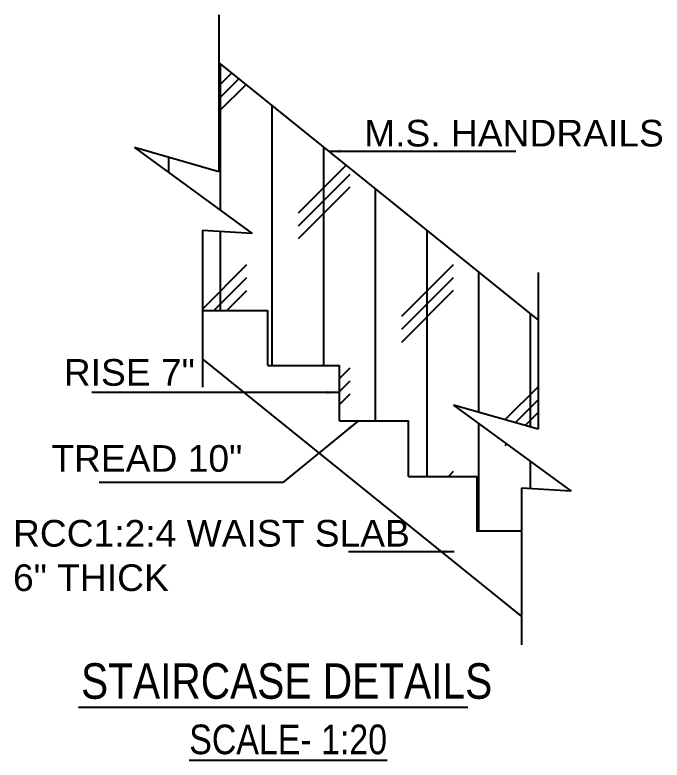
# Model space of a CAD drawing. Header units: metres. Extents: x 1422408 to 2267706, y 3009 to 80428.
# Drawn here: x 2267381.84 to 2267387.96, y 3057.52 to 3064.57 of the extents above; entities that cross this region are included whole.
import ezdxf

# ---------------------------------------------------------------- set-up
doc = ezdxf.new("R2010")
doc.units = ezdxf.units.M
doc.header["$LTSCALE"] = 3.5
doc.header["$MEASUREMENT"] = 0
doc.layers.get('0').update_dxf_attribs({"linetype": 'CONTINUOUS'})
for name, color, linetype in [('GRILL', 20, 'CONTINUOUS'), ('IFF-FURN-DETAIL', 252, 'CONTINUOUS'), ('STAIR', 2, 'CONTINUOUS'), ('TEXT', 4, 'CONTINUOUS'), ('WALL', 125, 'CONTINUOUS')]:
    doc.layers.add(name, color=color, linetype=linetype)
doc.styles.add('12', font='swissc.ttf', dxfattribs={"height": 10})
doc.dimstyles.new('Civil Ft.', dxfattribs={"dimtxt": 8.5, "dimasz": 4, "dimexe": 0.18, "dimexo": 0.0625, "dimgap": 0.6875, "dimtad": 0, "dimdec": 0, "dimzin": 0, "dimdsep": 46, "dimlunit": 4, "dimtxsty": 'Standard', "dimblk": 'OBLIQUE', "dimcen": 0.09, "dimse1": 1, "dimse2": 1, "dimclrd": 253, "dimclrt": 4, "dimadec": 0, "dimazin": 3, "dimtfac": 1, "dimtdec": 0, "dimtofl": 0, "dimtmove": 0, "dimatfit": 3, "dimfxl": 0, "dimfrac": 2, "dimtolj": 1, "dimtzin": 0, "dimlwd": 25, "dimarcsym": 0})

# ---------------------------------------------------------------- blocks, each defined once
blk = doc.blocks.new('_Oblique')
at = {"color": 0, "linetype": 'ByBlock', "lineweight": -2}
blk.add_line((-0.5, -0.5), (0.5, 0.5), dxfattribs=at)
blk = doc.blocks.new('A$C74AB094A')
at = {"layer": 'GRILL'}
h = blk.add_hatch(dxfattribs=at)
h.set_pattern_fill('CORK', color=20, scale=139.7230560001162, angle=90, style=0)
h.set_pattern_definition([(90, (0.2528187681164127, 9.303921698119664), (-17.46538200001453, 1.1e-15), []), (225, (8.98550976812112, 18.03661269812619), (34.93076394141414, -34.93076394141414), [24.69978019472353, -24.69978019472353]), (225, (8.98550976812112, 22.40295819813036), (34.93076394141414, -34.93076394141414), [24.69978019472353, -24.69978019472353]), (225, (8.98550976812112, 26.76930369813454), (34.93076394141414, -34.93076394141414), [24.69978019472353, -24.69978019472353])])
h.paths.add_polyline_path([(73.31639473725954, 237.4803896048015), (73.31639473725954, 200.5307385323976), (44.77406301540761, 208.6796453771367), (84.52945761218145, 179.6491592213951), (67.7098679480332, 180.6677725769878), (67.70986794803319, 153.6084862692169), (89.85687515257452, 153.6084862692169), (89.85687515257452, 135.0107672349859), (114.0609329470171, 135.0107672349859), (114.0609329470171, 116.3810264349704), (137.3481089470369, 116.3810264349704), (137.3481089470369, 97.53941922670856), (160.6352849470568, 97.53941922670856), (160.6352849470568, 79.12566633839016), (175.5452195994221, 79.12566633839016), (175.5452195994221, 93.61112089043127), (192.3648092635776, 92.5925075348387), (152.6094146668038, 121.6229936905802), (181.1517463886484, 113.4740868458411), (181.1517463886484, 150.423737918245)])
at = {"layer": 'IFF-FURN-DETAIL'}
for p, q in [((73.31639473725954, 253.5249051307092), (73.31639473725954, 200.5307385323976)), ((73.31639473725954, 200.5307385323976), (44.77406301540759, 208.6796453771367)), ((44.77406301540759, 208.6796453771367), (84.52945761218143, 179.6491592213951)), ((84.52945761218143, 179.6491592213951), (67.70986794803319, 180.6677725769878)), ((67.70986794803319, 180.6677725769878), (67.70986794803319, 127.6736059786762)), ((181.1517463886484, 166.4682534441526), (181.1517463886484, 113.4740868458411)), ((181.1517463886484, 113.4740868458411), (152.6094146668038, 121.6229936905802)), ((152.6094146668038, 121.6229936905802), (192.3648092635776, 92.5925075348387)), ((192.3648092635776, 92.5925075348387), (175.5452195994221, 93.61112089043127)), ((175.5452195994221, 93.61112089043127), (175.5452195994221, 40.61695429211795))]:
    blk.add_line(p, q, dxfattribs=at)
at = {"layer": 'STAIR'}
for p, q in [((181.1517463886484, 150.423737918245), (73.31639473725954, 237.4803896048015)), ((67.70986794803319, 153.6084862692169), (89.85687515257452, 153.6084862692169)), ((175.5452195994221, 50.27557885738133), (67.70986794803319, 137.3322305439342)), ((89.82474706339417, 135.0107672349859), (114.0609329470171, 135.0107672349859)), ((114.0609329470171, 116.3810264349704), (137.3481089470369, 116.3810264349704)), ((137.3481089470369, 97.53941922670856), (160.6352849470568, 97.53941922670856)), ((160.489403139225, 79.12566633839016), (175.5452195994221, 79.12566633839016))]:
    blk.add_line(p, q, dxfattribs=at)
for points in [[(89.85687515257452, 134.9787454692014), (89.85687515257452, 153.6084862692169)], [(114.0609329470171, 116.3810264349704), (114.0609329470171, 135.0107672349859)], [(137.3481089470369, 97.53941922670856), (137.3481089470369, 116.3810264349704)], [(160.6352849470568, 78.90967842669306), (160.6352849470568, 97.53941922670856)]]:
    blk.add_lwpolyline(points, dxfattribs=at)
at = {"layer": 'TEXT'}
blk.add_line((25.81329578056466, 19.54008713539588), (157.4805615856821, 19.54008713539588), dxfattribs=at)
at = {"layer": 'TEXT', "style": '12'}
for s, height, p in [('STAIRCASE DETAILS ', 12, (26.687123759315, 22.40224117300749)), ('%%USCALE- 1:20', 10, (63.26574923878069, 3.674035080633981))]:
    blk.add_text(s, height=height, dxfattribs=at).set_placement(p)
at = {"layer": 'WALL', "color": 4, "char_height": 9, "attachment_point": 1, "style": '12'}
for s, insert in [('{\\f@Arial Unicode MS|b0|i0|c0|p34;M.S. HANDRAILS }', (122.3781849020233, 218.0535054835618)), ('{\\f@Arial Unicode MS|b0|i0|c0|p34;RISE 7"}', (20.85567400087894, 137.2029472168451)), ('{\\f@Arial Unicode MS|b0|i0|c0|p34;TREAD 10" }', (16.64465448944247, 108.1232017578404)), ('{\\f@Arial Unicode MS|b0|i0|c0|p34;RCC1:2:4 WAIST SLAB\\P6" THICK}', (3.689860433762078, 82.82863309407549))]:
    blk.add_mtext(s, dxfattribs=dict(at, insert=insert))
for points in [[(113.5620395239166, 125.8946265514605), (30.29203517061251, 125.8946265514605)], [(120.1722043412592, 116.1246702369135), (94.94644546985364, 95.5007064736783), (32.78521932579315, 95.5007064736783)], [(152.8328705932581, 72.09909683057049), (117.0818856559344, 72.09909683057049)]]:
    blk.add_leader(points, dimstyle='Civil Ft.')
at = {"layer": 'STAIR'}
blk.add_leader([(110.5957019260604, 207.4567806050709), (173.6795287350614, 207.4567806050709)], dimstyle='Civil Ft.', dxfattribs=at)

msp = doc.modelspace()

# ---------------------------------------------------------------- block references
at = {"color": 7, "lineweight": 20, "xscale": 0.0279831586538121, "yscale": 0.0279831586538121, "zscale": 0.0279831586538121}
msp.add_blockref('A$C74AB094A', (2267381.713921707, 3057.471208048018), dxfattribs=at)

doc.saveas('drawing.dxf')
